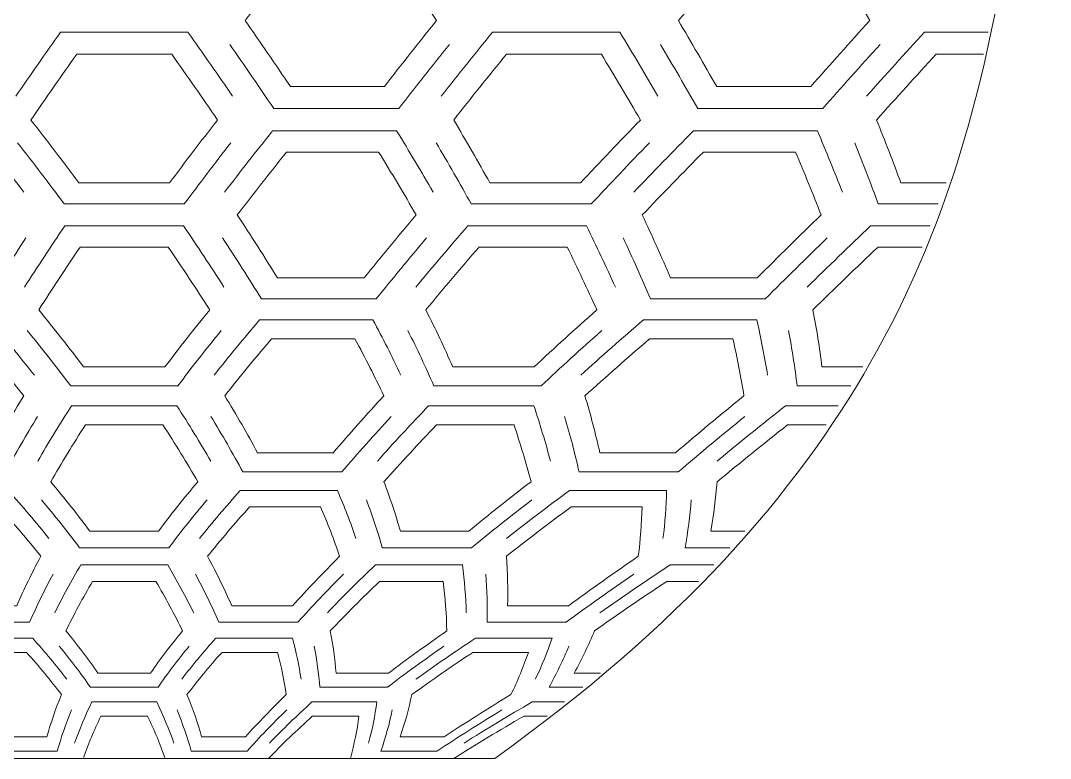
# Model space of a CAD drawing. Header units: centimetres. Extents: x -29.7 to 21.6, y -14.4 to 13.7.
# Drawn here: x -4.61 to 0.93, y -14.42 to -10.45 of the extents above; entities that cross this region are included whole.
import ezdxf

# ---------------------------------------------------------------- set-up
doc = ezdxf.new("R2010")
doc.units = ezdxf.units.CM
doc.header["$MEASUREMENT"] = 0
doc.layers.add('Layer 1', color=7, linetype='Continuous')

msp = doc.modelspace()

# ---------------------------------------------------------------- linework, layer by layer
at = {"layer": 'Layer 1', "color": 1, "lineweight": 9}
for points, knots in [([(0.93059, -4.44965), (0.93059, -7.29819), (0.93059, -8.72246), (0.68137, -10.14675), (0.68137, -10.14675), (0.43214, -11.57102), (-0.06638, -12.99531), (-2.06035, -14.41959)], [0, 0, 0, 0, 0.3333333, 0.3333333, 0.3333333, 0.3333333, 1, 1, 1, 1]), ([(-3.40336, -10.4467), (-3.31415, -10.3285), (-3.22352, -10.2103), (-3.13159, -10.0921), (-3.13159, -10.0921), (-2.95724, -10.0921), (-2.78294, -10.0921), (-2.60862, -10.0921), (-2.60862, -10.0921), (-2.52899, -10.2103), (-2.4507, -10.3285), (-2.37376, -10.4467), (-2.37376, -10.4467), (-2.46845, -10.56489), (-2.56176, -10.68309), (-2.65369, -10.80127), (-2.65369, -10.80127), (-2.82256, -10.80127), (-2.99144, -10.80127), (-3.16033, -10.80127), (-3.16033, -10.80127), (-3.23998, -10.68309), (-3.32099, -10.56489), (-3.40336, -10.4467)], [0, 0, 0, 0, 0.1428571, 0.1428571, 0.1428571, 0.1428571, 0.2857143, 0.2857143, 0.2857143, 0.2857143, 0.4285714, 0.4285714, 0.4285714, 0.4285714, 0.5714286, 0.5714286, 0.5714286, 0.5714286, 0.7142857, 0.7142857, 0.7142857, 0.7142857, 1, 1, 1, 1]), ([(-1.07176, -10.4467), (-0.97021, -10.3285), (-0.86731, -10.2103), (-0.76307, -10.0921), (-0.76307, -10.0921), (-0.58875, -10.0921), (-0.41445, -10.0921), (-0.24013, -10.0921), (-0.24013, -10.0921), (-0.17278, -10.2103), (-0.1068, -10.3285), (-0.04219, -10.4467), (-0.04219, -10.4467), (-0.14918, -10.56489), (-0.25479, -10.68309), (-0.35907, -10.80127), (-0.35907, -10.80127), (-0.52794, -10.80127), (-0.69683, -10.80127), (-0.86567, -10.80127), (-0.86567, -10.80127), (-0.93302, -10.68309), (-1.00172, -10.56489), (-1.07176, -10.4467)], [0, 0, 0, 0, 0.1428571, 0.1428571, 0.1428571, 0.1428571, 0.2857143, 0.2857143, 0.2857143, 0.2857143, 0.4285714, 0.4285714, 0.4285714, 0.4285714, 0.5714286, 0.5714286, 0.5714286, 0.5714286, 0.7142857, 0.7142857, 0.7142857, 0.7142857, 1, 1, 1, 1]), ([(-4.05433, -10.50851), (-4.16862, -10.50851), (-4.28287, -10.50851), (-4.39713, -10.50851), (-4.39713, -10.50851), (-4.47859, -10.62348), (-4.55877, -10.73846), (-4.63765, -10.85343)], [0, 0, 0, 0, 0.3333333, 0.3333333, 0.3333333, 0.3333333, 1, 1, 1, 1]), ([(-3.47101, -10.85343), (-3.54992, -10.73846), (-3.63011, -10.62348), (-3.71157, -10.50851), (-3.71157, -10.50851), (-3.82586, -10.50851), (-3.94011, -10.50851), (-4.05433, -10.50851)], [0, 0, 0, 0, 0.3333333, 0.3333333, 0.3333333, 0.3333333, 1, 1, 1, 1]), ([(-1.72921, -10.50851), (-1.84346, -10.50851), (-1.95772, -10.50851), (-2.07201, -10.50851), (-2.07201, -10.50851), (-2.16541, -10.62348), (-2.25758, -10.73846), (-2.34843, -10.85343)], [0, 0, 0, 0, 0.3333333, 0.3333333, 0.3333333, 0.3333333, 1, 1, 1, 1]), ([(-1.1818, -10.85343), (-1.24873, -10.73846), (-1.31693, -10.62348), (-1.38645, -10.50851), (-1.38645, -10.50851), (-1.5007, -10.50851), (-1.61495, -10.50851), (-1.72921, -10.50851)], [0, 0, 0, 0, 0.3333333, 0.3333333, 0.3333333, 0.3333333, 1, 1, 1, 1]), ([(0.59594, -10.50851), (0.48166, -10.50851), (0.3674, -10.50851), (0.25315, -10.50851), (0.25315, -10.50851), (0.14773, -10.62348), (0.04362, -10.73846), (-0.05924, -10.85343)], [0, 0, 0, 0, 0.3333333, 0.3333333, 0.3333333, 0.3333333, 1, 1, 1, 1]), ([(-2.30455, -10.57527), (-2.39657, -10.69025), (-2.4873, -10.80523), (-2.57674, -10.9202), (-2.57674, -10.9202), (-2.80106, -10.9202), (-3.02535, -10.9202), (-3.24967, -10.9202), (-3.24967, -10.9202), (-3.32715, -10.80523), (-3.40588, -10.69025), (-3.48594, -10.57527)], [0, 0, 0, 0, 0.25, 0.25, 0.25, 0.25, 0.5, 0.5, 0.5, 0.5, 1, 1, 1, 1]), ([(0.01364, -10.57527), (-0.09034, -10.69025), (-0.19307, -10.80523), (-0.29449, -10.9202), (-0.29449, -10.9202), (-0.51879, -10.9202), (-0.74311, -10.9202), (-0.96739, -10.9202), (-0.96739, -10.9202), (-1.03292, -10.80523), (-1.09971, -10.69025), (-1.16775, -10.57527)], [0, 0, 0, 0, 0.25, 0.25, 0.25, 0.25, 0.5, 0.5, 0.5, 0.5, 1, 1, 1, 1]), ([(-4.55684, -10.98202), (-4.47581, -10.86381), (-4.39343, -10.74563), (-4.30964, -10.62743), (-4.30964, -10.62743), (-4.22455, -10.62743), (-4.13946, -10.62743), (-4.05433, -10.62743)], [0, 0, 0, 0, 0.3333333, 0.3333333, 0.3333333, 0.3333333, 1, 1, 1, 1]), ([(-4.05433, -10.62743), (-3.9692, -10.62743), (-3.88415, -10.62743), (-3.79902, -10.62743), (-3.79902, -10.62743), (-3.7153, -10.74563), (-3.63289, -10.86381), (-3.55185, -10.98202)], [0, 0, 0, 0, 0.3333333, 0.3333333, 0.3333333, 0.3333333, 1, 1, 1, 1]), ([(-2.28098, -10.98202), (-2.18767, -10.86381), (-2.09298, -10.74563), (-1.9969, -10.62743), (-1.9969, -10.62743), (-1.9118, -10.62743), (-1.82668, -10.62743), (-1.74158, -10.62743)], [0, 0, 0, 0, 0.3333333, 0.3333333, 0.3333333, 0.3333333, 1, 1, 1, 1]), ([(-1.74158, -10.62743), (-1.65649, -10.62743), (-1.57139, -10.62743), (-1.48627, -10.62743), (-1.48627, -10.62743), (-1.41485, -10.74563), (-1.34475, -10.86381), (-1.27605, -10.98202)], [0, 0, 0, 0, 0.3333333, 0.3333333, 0.3333333, 0.3333333, 1, 1, 1, 1]), ([(-0.00518, -10.98202), (0.10047, -10.86381), (0.20749, -10.74563), (0.31586, -10.62743), (0.31586, -10.62743), (0.40095, -10.62743), (0.48604, -10.62743), (0.57117, -10.62743)], [0, 0, 0, 0, 0.3333333, 0.3333333, 0.3333333, 0.3333333, 1, 1, 1, 1]), ([(-4.05433, -11.32066), (-4.13576, -11.32066), (-4.21712, -11.32066), (-4.29855, -11.32066), (-4.29855, -11.32066), (-4.3823, -11.20778), (-4.46838, -11.09489), (-4.55684, -10.98202)], [0, 0, 0, 0, 0.3333333, 0.3333333, 0.3333333, 0.3333333, 1, 1, 1, 1]), ([(-3.55185, -10.98202), (-3.64028, -11.09489), (-3.72636, -11.20778), (-3.81014, -11.32066), (-3.81014, -11.32066), (-3.89154, -11.32066), (-3.97297, -11.32066), (-4.05433, -11.32066)], [0, 0, 0, 0, 0.3333333, 0.3333333, 0.3333333, 0.3333333, 1, 1, 1, 1]), ([(-1.84225, -11.32066), (-1.92364, -11.32066), (-2.00504, -11.32066), (-2.08647, -11.32066), (-2.08647, -11.32066), (-2.14892, -11.20778), (-2.21382, -11.09489), (-2.28098, -10.98202)], [0, 0, 0, 0, 0.3333333, 0.3333333, 0.3333333, 0.3333333, 1, 1, 1, 1]), ([(-1.27605, -10.98202), (-1.38573, -11.09489), (-1.49304, -11.20778), (-1.59803, -11.32066), (-1.59803, -11.32066), (-1.67943, -11.32066), (-1.76086, -11.32066), (-1.84225, -11.32066)], [0, 0, 0, 0, 0.3333333, 0.3333333, 0.3333333, 0.3333333, 1, 1, 1, 1]), ([(0.36985, -11.32066), (0.28846, -11.32066), (0.20707, -11.32066), (0.12564, -11.32066), (0.12564, -11.32066), (0.08441, -11.20778), (0.04081, -11.09489), (-0.00518, -10.98202)], [0, 0, 0, 0, 0.3333333, 0.3333333, 0.3333333, 0.3333333, 1, 1, 1, 1]), ([(-4.59442, -11.37048), (-4.67837, -11.26067), (-4.7645, -11.15087), (-4.85284, -11.04105), (-4.85284, -11.04105), (-5.07543, -11.04105), (-5.29801, -11.04105), (-5.5206, -11.04105), (-5.5206, -11.04105), (-5.58828, -11.15087), (-5.65373, -11.26067), (-5.717, -11.37048)], [0, 0, 0, 0, 0.25, 0.25, 0.25, 0.25, 0.5, 0.5, 0.5, 0.5, 1, 1, 1, 1]), ([(-2.3917, -11.37048), (-2.45496, -11.26067), (-2.52042, -11.15087), (-2.58813, -11.04105), (-2.58813, -11.04105), (-2.81072, -11.04105), (-3.03327, -11.04105), (-3.25586, -11.04105), (-3.25586, -11.04105), (-3.34423, -11.15087), (-3.43036, -11.26067), (-3.51429, -11.37048)], [0, 0, 0, 0, 0.25, 0.25, 0.25, 0.25, 0.5, 0.5, 0.5, 0.5, 1, 1, 1, 1]), ([(-0.18898, -11.37048), (-0.23156, -11.26067), (-0.27636, -11.15087), (-0.32339, -11.04105), (-0.32339, -11.04105), (-0.54595, -11.04105), (-0.76857, -11.04105), (-0.99112, -11.04105), (-0.99112, -11.04105), (-1.10014, -11.15087), (-1.20697, -11.26067), (-1.31153, -11.37048)], [0, 0, 0, 0, 0.25, 0.25, 0.25, 0.25, 0.5, 0.5, 0.5, 0.5, 1, 1, 1, 1]), ([(-4.05433, -11.43424), (-4.16201, -11.43424), (-4.26965, -11.43424), (-4.37733, -11.43424), (-4.37733, -11.43424), (-4.45879, -11.32443), (-4.54248, -11.21462), (-4.62835, -11.10482)], [0, 0, 0, 0, 0.3333333, 0.3333333, 0.3333333, 0.3333333, 1, 1, 1, 1]), ([(-3.48031, -11.10482), (-3.56625, -11.21462), (-3.64991, -11.32443), (-3.7314, -11.43424), (-3.7314, -11.43424), (-3.83901, -11.43424), (-3.94669, -11.43424), (-4.05433, -11.43424)], [0, 0, 0, 0, 0.3333333, 0.3333333, 0.3333333, 0.3333333, 1, 1, 1, 1]), ([(-1.86362, -11.43424), (-1.97127, -11.43424), (-2.07891, -11.43424), (-2.18659, -11.43424), (-2.18659, -11.43424), (-2.2474, -11.32443), (-2.3104, -11.21462), (-2.37566, -11.10482)], [0, 0, 0, 0, 0.3333333, 0.3333333, 0.3333333, 0.3333333, 1, 1, 1, 1]), ([(-1.22762, -11.10482), (-1.33418, -11.21462), (-1.43852, -11.32443), (-1.54066, -11.43424), (-1.54066, -11.43424), (-1.64831, -11.43424), (-1.75595, -11.43424), (-1.86362, -11.43424)], [0, 0, 0, 0, 0.3333333, 0.3333333, 0.3333333, 0.3333333, 1, 1, 1, 1]), ([(0.32711, -11.43424), (0.21947, -11.43424), (0.1118, -11.43424), (0.00415, -11.43424), (0.00415, -11.43424), (-0.03601, -11.32443), (-0.07833, -11.21462), (-0.12293, -11.10482)], [0, 0, 0, 0, 0.3333333, 0.3333333, 0.3333333, 0.3333333, 1, 1, 1, 1]), ([(-3.44578, -11.49327), (-3.35961, -11.38041), (-3.27114, -11.26751), (-3.18035, -11.15464), (-3.18035, -11.15464), (-3.01524, -11.15464), (-2.85012, -11.15464), (-2.68501, -11.15464), (-2.68501, -11.15464), (-2.61542, -11.26751), (-2.54817, -11.38041), (-2.48331, -11.49327), (-2.48331, -11.49327), (-2.57881, -11.60617), (-2.67198, -11.71907), (-2.76281, -11.83195), (-2.76281, -11.83195), (-2.91853, -11.83195), (-3.07428, -11.83195), (-3.23, -11.83195), (-3.23, -11.83195), (-3.29955, -11.71907), (-3.37149, -11.60617), (-3.44578, -11.49327)], [0, 0, 0, 0, 0.1428571, 0.1428571, 0.1428571, 0.1428571, 0.2857143, 0.2857143, 0.2857143, 0.2857143, 0.4285714, 0.4285714, 0.4285714, 0.4285714, 0.5714286, 0.5714286, 0.5714286, 0.5714286, 0.7142857, 0.7142857, 0.7142857, 0.7142857, 1, 1, 1, 1]), ([(-1.26617, -11.49327), (-1.15879, -11.38041), (-1.04905, -11.26751), (-0.93698, -11.15464), (-0.93698, -11.15464), (-0.77187, -11.15464), (-0.60679, -11.15464), (-0.44167, -11.15464), (-0.44167, -11.15464), (-0.39334, -11.26751), (-0.34732, -11.38041), (-0.30366, -11.49327), (-0.30366, -11.49327), (-0.42043, -11.60617), (-0.53485, -11.71907), (-0.64691, -11.83195), (-0.64691, -11.83195), (-0.80267, -11.83195), (-0.95836, -11.83195), (-1.11408, -11.83195), (-1.11408, -11.83195), (-1.16245, -11.71907), (-1.21312, -11.60617), (-1.26617, -11.49327)], [0, 0, 0, 0, 0.1428571, 0.1428571, 0.1428571, 0.1428571, 0.2857143, 0.2857143, 0.2857143, 0.2857143, 0.4285714, 0.4285714, 0.4285714, 0.4285714, 0.5714286, 0.5714286, 0.5714286, 0.5714286, 0.7142857, 0.7142857, 0.7142857, 0.7142857, 1, 1, 1, 1]), ([(-4.05433, -11.55234), (-4.16089, -11.55234), (-4.26749, -11.55234), (-4.37403, -11.55234), (-4.37403, -11.55234), (-4.44861, -11.66215), (-4.52097, -11.77194), (-4.59111, -11.88176)], [0, 0, 0, 0, 0.3333333, 0.3333333, 0.3333333, 0.3333333, 1, 1, 1, 1]), ([(-3.51759, -11.88176), (-3.58773, -11.77194), (-3.66008, -11.66215), (-3.73464, -11.55234), (-3.73464, -11.55234), (-3.84124, -11.55234), (-3.9478, -11.55234), (-4.05433, -11.55234)], [0, 0, 0, 0, 0.3333333, 0.3333333, 0.3333333, 0.3333333, 1, 1, 1, 1]), ([(-1.88584, -11.55234), (-1.99238, -11.55234), (-2.09894, -11.55234), (-2.20554, -11.55234), (-2.20554, -11.55234), (-2.30078, -11.66215), (-2.39379, -11.77194), (-2.48461, -11.88176)], [0, 0, 0, 0, 0.3333333, 0.3333333, 0.3333333, 0.3333333, 1, 1, 1, 1]), ([(-1.41109, -11.88176), (-1.46054, -11.77194), (-1.51222, -11.66215), (-1.56616, -11.55234), (-1.56616, -11.55234), (-1.67269, -11.55234), (-1.77928, -11.55234), (-1.88584, -11.55234)], [0, 0, 0, 0, 0.3333333, 0.3333333, 0.3333333, 0.3333333, 1, 1, 1, 1]), ([(0.28267, -11.55234), (0.17611, -11.55234), (0.06958, -11.55234), (-0.03702, -11.55234), (-0.03702, -11.55234), (-0.15291, -11.66215), (-0.26661, -11.77194), (-0.37805, -11.88176)], [0, 0, 0, 0, 0.3333333, 0.3333333, 0.3333333, 0.3333333, 1, 1, 1, 1]), ([(-4.58309, -11.61608), (-4.65523, -11.72591), (-4.72516, -11.83571), (-4.79281, -11.94553), (-4.79281, -11.94553), (-4.99871, -11.94553), (-5.20453, -11.94553), (-5.41037, -11.94553), (-5.41037, -11.94553), (-5.49873, -11.83571), (-5.58933, -11.72591), (-5.68211, -11.61608)], [0, 0, 0, 0, 0.25, 0.25, 0.25, 0.25, 0.5, 0.5, 0.5, 0.5, 1, 1, 1, 1]), ([(-2.42658, -11.61608), (-2.51937, -11.72591), (-2.60996, -11.83571), (-2.69833, -11.94553), (-2.69833, -11.94553), (-2.90416, -11.94553), (-3.11002, -11.94553), (-3.31588, -11.94553), (-3.31588, -11.94553), (-3.38357, -11.83571), (-3.45344, -11.72591), (-3.5256, -11.61608)], [0, 0, 0, 0, 0.25, 0.25, 0.25, 0.25, 0.5, 0.5, 0.5, 0.5, 1, 1, 1, 1]), ([(-0.27008, -11.61608), (-0.38354, -11.72591), (-0.4948, -11.83571), (-0.60381, -11.94553), (-0.60381, -11.94553), (-0.80968, -11.94553), (-1.0155, -11.94553), (-1.22133, -11.94553), (-1.22133, -11.94553), (-1.26836, -11.83571), (-1.31762, -11.72591), (-1.36906, -11.61608)], [0, 0, 0, 0, 0.25, 0.25, 0.25, 0.25, 0.5, 0.5, 0.5, 0.5, 1, 1, 1, 1]), ([(-4.51436, -12.00456), (-4.44236, -11.89168), (-4.36803, -11.7788), (-4.29139, -11.66592), (-4.29139, -11.66592), (-4.21235, -11.66592), (-4.13333, -11.66592), (-4.05433, -11.66592)], [0, 0, 0, 0, 0.3333333, 0.3333333, 0.3333333, 0.3333333, 1, 1, 1, 1]), ([(-4.05433, -11.66592), (-3.97533, -11.66592), (-3.89632, -11.66592), (-3.81732, -11.66592), (-3.81732, -11.66592), (-3.74066, -11.7788), (-3.6663, -11.89168), (-3.59433, -12.00456)], [0, 0, 0, 0, 0.3333333, 0.3333333, 0.3333333, 0.3333333, 1, 1, 1, 1]), ([(-2.43094, -12.00456), (-2.33773, -11.89168), (-2.24216, -11.7788), (-2.14427, -11.66592), (-2.14427, -11.66592), (-2.06523, -11.66592), (-1.98622, -11.66592), (-1.90722, -11.66592)], [0, 0, 0, 0, 0.3333333, 0.3333333, 0.3333333, 0.3333333, 1, 1, 1, 1]), ([(-1.90722, -11.66592), (-1.82822, -11.66592), (-1.74921, -11.66592), (-1.6702, -11.66592), (-1.6702, -11.66592), (-1.61476, -11.7788), (-1.56168, -11.89168), (-1.51095, -12.00456)], [0, 0, 0, 0, 0.3333333, 0.3333333, 0.3333333, 0.3333333, 1, 1, 1, 1]), ([(-0.34755, -12.00456), (-0.23306, -11.89168), (-0.11625, -11.7788), (0.00287, -11.66592), (0.00287, -11.66592), (0.08191, -11.66592), (0.16092, -11.66592), (0.23989, -11.66592)], [0, 0, 0, 0, 0.3333333, 0.3333333, 0.3333333, 0.3333333, 1, 1, 1, 1]), ([(-4.05433, -12.31112), (-4.12748, -12.31112), (-4.20059, -12.31112), (-4.27374, -12.31112), (-4.27374, -12.31112), (-4.35039, -12.20895), (-4.43061, -12.10675), (-4.51436, -12.00456)], [0, 0, 0, 0, 0.3333333, 0.3333333, 0.3333333, 0.3333333, 1, 1, 1, 1]), ([(-3.59433, -12.00456), (-3.67808, -12.10675), (-3.7583, -12.20895), (-3.83496, -12.31112), (-3.83496, -12.31112), (-3.90807, -12.31112), (-3.98122, -12.31112), (-4.05433, -12.31112)], [0, 0, 0, 0, 0.3333333, 0.3333333, 0.3333333, 0.3333333, 1, 1, 1, 1]), ([(-2.06697, -12.31112), (-2.14011, -12.31112), (-2.21326, -12.31112), (-2.28638, -12.31112), (-2.28638, -12.31112), (-2.33105, -12.20895), (-2.3792, -12.10675), (-2.43094, -12.00456)], [0, 0, 0, 0, 0.3333333, 0.3333333, 0.3333333, 0.3333333, 1, 1, 1, 1]), ([(-1.51095, -12.00456), (-1.62668, -12.10675), (-1.7389, -12.20895), (-1.84759, -12.31112), (-1.84759, -12.31112), (-1.92074, -12.31112), (-1.99389, -12.31112), (-2.06697, -12.31112)], [0, 0, 0, 0, 0.3333333, 0.3333333, 0.3333333, 0.3333333, 1, 1, 1, 1]), ([(-0.07964, -12.31112), (-0.15278, -12.31112), (-0.22586, -12.31112), (-0.29905, -12.31112), (-0.29905, -12.31112), (-0.31168, -12.20895), (-0.32785, -12.10675), (-0.34755, -12.00456)], [0, 0, 0, 0, 0.3333333, 0.3333333, 0.3333333, 0.3333333, 1, 1, 1, 1]), ([(-4.53816, -12.35623), (-4.61641, -12.25679), (-4.69807, -12.15742), (-4.78303, -12.058), (-4.78303, -12.058), (-4.98611, -12.058), (-5.18922, -12.058), (-5.39233, -12.058), (-5.39233, -12.058), (-5.44618, -12.15742), (-5.49664, -12.25679), (-5.54377, -12.35623)], [0, 0, 0, 0, 0.25, 0.25, 0.25, 0.25, 0.5, 0.5, 0.5, 0.5, 1, 1, 1, 1]), ([(-2.56493, -12.35623), (-2.61209, -12.25679), (-2.66253, -12.15742), (-2.71636, -12.058), (-2.71636, -12.058), (-2.91947, -12.058), (-3.12259, -12.058), (-3.32566, -12.058), (-3.32566, -12.058), (-3.41067, -12.15742), (-3.49226, -12.25679), (-3.57054, -12.35623)], [0, 0, 0, 0, 0.25, 0.25, 0.25, 0.25, 0.5, 0.5, 0.5, 0.5, 1, 1, 1, 1]), ([(-0.59171, -12.35623), (-0.60768, -12.25679), (-0.62702, -12.15742), (-0.6497, -12.058), (-0.6497, -12.058), (-0.85281, -12.058), (-1.05592, -12.058), (-1.25903, -12.058), (-1.25903, -12.058), (-1.37515, -12.15742), (-1.48787, -12.25679), (-1.59731, -12.35623)], [0, 0, 0, 0, 0.25, 0.25, 0.25, 0.25, 0.5, 0.5, 0.5, 0.5, 1, 1, 1, 1]), ([(-4.05433, -12.41392), (-4.15042, -12.41392), (-4.24652, -12.41392), (-4.34257, -12.41392), (-4.34257, -12.41392), (-4.41716, -12.31454), (-4.49508, -12.21513), (-4.57635, -12.11573)], [0, 0, 0, 0, 0.3333333, 0.3333333, 0.3333333, 0.3333333, 1, 1, 1, 1]), ([(-3.53235, -12.11573), (-3.61361, -12.21513), (-3.69154, -12.31454), (-3.76609, -12.41392), (-3.76609, -12.41392), (-3.86221, -12.41392), (-3.95828, -12.41392), (-4.05433, -12.41392)], [0, 0, 0, 0, 0.3333333, 0.3333333, 0.3333333, 0.3333333, 1, 1, 1, 1]), ([(-2.0992, -12.41392), (-2.1953, -12.41392), (-2.29135, -12.41392), (-2.38744, -12.41392), (-2.38744, -12.41392), (-2.43088, -12.31454), (-2.47765, -12.21513), (-2.52778, -12.11573)], [0, 0, 0, 0, 0.3333333, 0.3333333, 0.3333333, 0.3333333, 1, 1, 1, 1]), ([(-1.48375, -12.11573), (-1.59617, -12.21513), (-1.70525, -12.31454), (-1.81099, -12.41392), (-1.81099, -12.41392), (-1.90702, -12.41392), (-2.00315, -12.41392), (-2.0992, -12.41392)], [0, 0, 0, 0, 0.3333333, 0.3333333, 0.3333333, 0.3333333, 1, 1, 1, 1]), ([(-0.14408, -12.41392), (-0.24013, -12.41392), (-0.33622, -12.41392), (-0.43228, -12.41392), (-0.43228, -12.41392), (-0.44459, -12.31454), (-0.4602, -12.21513), (-0.47922, -12.11573)], [0, 0, 0, 0, 0.3333333, 0.3333333, 0.3333333, 0.3333333, 1, 1, 1, 1]), ([(-5.45151, -12.46737), (-5.4033, -12.3652), (-5.35149, -12.26301), (-5.29618, -12.16083), (-5.29618, -12.16083), (-5.14641, -12.16083), (-4.99671, -12.16083), (-4.84698, -12.16083), (-4.84698, -12.16083), (-4.75963, -12.26301), (-4.67581, -12.3652), (-4.59557, -12.46737), (-4.59557, -12.46737), (-4.65794, -12.56958), (-4.71682, -12.67176), (-4.77213, -12.77394), (-4.77213, -12.77394), (-4.90773, -12.77394), (-5.04332, -12.77394), (-5.17891, -12.77394), (-5.17891, -12.77394), (-5.26623, -12.67176), (-5.35712, -12.56958), (-5.45151, -12.46737)], [0, 0, 0, 0, 0.1428571, 0.1428571, 0.1428571, 0.1428571, 0.2857143, 0.2857143, 0.2857143, 0.2857143, 0.4285714, 0.4285714, 0.4285714, 0.4285714, 0.5714286, 0.5714286, 0.5714286, 0.5714286, 0.7142857, 0.7142857, 0.7142857, 0.7142857, 1, 1, 1, 1]), ([(-3.51314, -12.46737), (-3.43285, -12.3652), (-3.34907, -12.26301), (-3.26172, -12.16083), (-3.26172, -12.16083), (-3.11202, -12.16083), (-2.96228, -12.16083), (-2.81255, -12.16083), (-2.81255, -12.16083), (-2.75721, -12.26301), (-2.70544, -12.3652), (-2.65716, -12.46737), (-2.65716, -12.46737), (-2.75158, -12.56958), (-2.84244, -12.67176), (-2.92979, -12.77394), (-2.92979, -12.77394), (-3.06538, -12.77394), (-3.20094, -12.77394), (-3.33653, -12.77394), (-3.33653, -12.77394), (-3.39188, -12.67176), (-3.45075, -12.56958), (-3.51314, -12.46737)], [0, 0, 0, 0, 0.1428571, 0.1428571, 0.1428571, 0.1428571, 0.2857143, 0.2857143, 0.2857143, 0.2857143, 0.4285714, 0.4285714, 0.4285714, 0.4285714, 0.5714286, 0.5714286, 0.5714286, 0.5714286, 0.7142857, 0.7142857, 0.7142857, 0.7142857, 1, 1, 1, 1]), ([(-1.57473, -12.46737), (-1.46244, -12.3652), (-1.34662, -12.26301), (-1.22726, -12.16083), (-1.22726, -12.16083), (-1.07753, -12.16083), (-0.92779, -12.16083), (-0.77809, -12.16083), (-0.77809, -12.16083), (-0.75478, -12.26301), (-0.73502, -12.3652), (-0.71875, -12.46737), (-0.71875, -12.46737), (-0.84519, -12.56958), (-0.96808, -12.67176), (-1.08744, -12.77394), (-1.08744, -12.77394), (-1.22303, -12.77394), (-1.35859, -12.77394), (-1.49423, -12.77394), (-1.49423, -12.77394), (-1.51752, -12.67176), (-1.54436, -12.56958), (-1.57473, -12.46737)], [0, 0, 0, 0, 0.1428571, 0.1428571, 0.1428571, 0.1428571, 0.2857143, 0.2857143, 0.2857143, 0.2857143, 0.4285714, 0.4285714, 0.4285714, 0.4285714, 0.5714286, 0.5714286, 0.5714286, 0.5714286, 0.7142857, 0.7142857, 0.7142857, 0.7142857, 1, 1, 1, 1]), ([(-4.05433, -12.52081), (-4.14879, -12.52081), (-4.24321, -12.52081), (-4.33763, -12.52081), (-4.33763, -12.52081), (-4.40184, -12.62022), (-4.46269, -12.71964), (-4.52019, -12.81904)], [0, 0, 0, 0, 0.3333333, 0.3333333, 0.3333333, 0.3333333, 1, 1, 1, 1]), ([(-3.58851, -12.81904), (-3.64601, -12.71964), (-3.70685, -12.62022), (-3.77107, -12.52081), (-3.77107, -12.52081), (-3.86549, -12.52081), (-3.95991, -12.52081), (-4.05433, -12.52081)], [0, 0, 0, 0, 0.3333333, 0.3333333, 0.3333333, 0.3333333, 1, 1, 1, 1]), ([(-2.13268, -12.52081), (-2.2271, -12.52081), (-2.32156, -12.52081), (-2.41598, -12.52081), (-2.41598, -12.52081), (-2.51135, -12.62022), (-2.60332, -12.71964), (-2.69198, -12.81904)], [0, 0, 0, 0, 0.3333333, 0.3333333, 0.3333333, 0.3333333, 1, 1, 1, 1]), ([(-1.76026, -12.81904), (-1.78662, -12.71964), (-1.81633, -12.62022), (-1.84938, -12.52081), (-1.84938, -12.52081), (-1.94384, -12.52081), (-2.03826, -12.52081), (-2.13268, -12.52081)], [0, 0, 0, 0, 0.3333333, 0.3333333, 0.3333333, 0.3333333, 1, 1, 1, 1]), ([(-0.21104, -12.52081), (-0.30546, -12.52081), (-0.39991, -12.52081), (-0.49433, -12.52081), (-0.49433, -12.52081), (-0.62083, -12.62022), (-0.74395, -12.71964), (-0.86377, -12.81904)], [0, 0, 0, 0, 0.3333333, 0.3333333, 0.3333333, 0.3333333, 1, 1, 1, 1]), ([(-4.52108, -12.57854), (-4.58158, -12.67794), (-4.63873, -12.77735), (-4.69257, -12.87675), (-4.69257, -12.87675), (-4.87048, -12.87675), (-5.04836, -12.87675), (-5.22627, -12.87675), (-5.22627, -12.87675), (-5.31123, -12.77735), (-5.39953, -12.67794), (-5.49121, -12.57854)], [0, 0, 0, 0, 0.25, 0.25, 0.25, 0.25, 0.5, 0.5, 0.5, 0.5, 1, 1, 1, 1]), ([(-2.61752, -12.57854), (-2.70916, -12.67794), (-2.79746, -12.77735), (-2.88242, -12.87675), (-2.88242, -12.87675), (-3.06031, -12.87675), (-3.23822, -12.87675), (-3.41613, -12.87675), (-3.41613, -12.87675), (-3.46997, -12.77735), (-3.52711, -12.67794), (-3.58763, -12.57854)], [0, 0, 0, 0, 0.25, 0.25, 0.25, 0.25, 0.5, 0.5, 0.5, 0.5, 1, 1, 1, 1]), ([(-0.71394, -12.57854), (-0.83674, -12.67794), (-0.95617, -12.77735), (-1.07228, -12.87675), (-1.07228, -12.87675), (-1.2502, -12.87675), (-1.42811, -12.87675), (-1.60598, -12.87675), (-1.60598, -12.87675), (-1.62867, -12.77735), (-1.65469, -12.67794), (-1.68405, -12.57854)], [0, 0, 0, 0, 0.25, 0.25, 0.25, 0.25, 0.5, 0.5, 0.5, 0.5, 1, 1, 1, 1]), ([(-4.45031, -12.93022), (-4.3914, -12.82801), (-4.32893, -12.72582), (-4.26294, -12.62365), (-4.26294, -12.62365), (-4.19339, -12.62365), (-4.12388, -12.62365), (-4.05433, -12.62365)], [0, 0, 0, 0, 0.3333333, 0.3333333, 0.3333333, 0.3333333, 1, 1, 1, 1]), ([(-4.05433, -12.62365), (-3.98482, -12.62365), (-3.9153, -12.62365), (-3.84576, -12.62365), (-3.84576, -12.62365), (-3.77977, -12.72582), (-3.7173, -12.82801), (-3.65838, -12.93022)], [0, 0, 0, 0, 0.3333333, 0.3333333, 0.3333333, 0.3333333, 1, 1, 1, 1]), ([(-2.65689, -12.93022), (-2.56598, -12.82801), (-2.47149, -12.72582), (-2.3735, -12.62365), (-2.3735, -12.62365), (-2.30396, -12.62365), (-2.23444, -12.62365), (-2.16493, -12.62365)], [0, 0, 0, 0, 0.3333333, 0.3333333, 0.3333333, 0.3333333, 1, 1, 1, 1]), ([(-2.16493, -12.62365), (-2.09538, -12.62365), (-2.02583, -12.62365), (-1.95632, -12.62365), (-1.95632, -12.62365), (-1.92237, -12.72582), (-1.89191, -12.82801), (-1.865, -12.93022)], [0, 0, 0, 0, 0.3333333, 0.3333333, 0.3333333, 0.3333333, 1, 1, 1, 1]), ([(-0.86351, -12.93022), (-0.74055, -12.82801), (-0.61406, -12.72582), (-0.48406, -12.62365), (-0.48406, -12.62365), (-0.41454, -12.62365), (-0.34503, -12.62365), (-0.27548, -12.62365)], [0, 0, 0, 0, 0.3333333, 0.3333333, 0.3333333, 0.3333333, 1, 1, 1, 1]), ([(-4.05433, -13.19597), (-4.11584, -13.19597), (-4.17729, -13.19597), (-4.23879, -13.19597), (-4.23879, -13.19597), (-4.30477, -13.10739), (-4.37527, -13.01881), (-4.45031, -12.93022)], [0, 0, 0, 0, 0.3333333, 0.3333333, 0.3333333, 0.3333333, 1, 1, 1, 1]), ([(-3.65838, -12.93022), (-3.73343, -13.01881), (-3.80393, -13.10739), (-3.86991, -13.19597), (-3.86991, -13.19597), (-3.93137, -13.19597), (-3.99287, -13.19597), (-4.05433, -13.19597)], [0, 0, 0, 0, 0.3333333, 0.3333333, 0.3333333, 0.3333333, 1, 1, 1, 1]), ([(-2.38381, -13.19597), (-2.44527, -13.19597), (-2.50677, -13.19597), (-2.56824, -13.19597), (-2.56824, -13.19597), (-2.59327, -13.10739), (-2.62283, -13.01881), (-2.65689, -12.93022)], [0, 0, 0, 0, 0.3333333, 0.3333333, 0.3333333, 0.3333333, 1, 1, 1, 1]), ([(-1.865, -12.93022), (-1.98099, -13.01881), (-2.09243, -13.10739), (-2.19938, -13.19597), (-2.19938, -13.19597), (-2.26089, -13.19597), (-2.32235, -13.19597), (-2.38381, -13.19597)], [0, 0, 0, 0, 0.3333333, 0.3333333, 0.3333333, 0.3333333, 1, 1, 1, 1]), ([(-0.71329, -13.19597), (-0.77475, -13.19597), (-0.83625, -13.19597), (-0.89771, -13.19597), (-0.89771, -13.19597), (-0.88177, -13.10739), (-0.87038, -13.01881), (-0.86351, -12.93022)], [0, 0, 0, 0, 0.3333333, 0.3333333, 0.3333333, 0.3333333, 1, 1, 1, 1]), ([(-4.45952, -13.23508), (-4.52844, -13.14891), (-4.60162, -13.06271), (-4.67912, -12.97653), (-4.67912, -12.97653), (-4.85326, -12.97653), (-5.02738, -12.97653), (-5.20159, -12.97653), (-5.20159, -12.97653), (-5.23923, -13.06271), (-5.27255, -13.14891), (-5.30164, -13.23508)], [0, 0, 0, 0, 0.25, 0.25, 0.25, 0.25, 0.5, 0.5, 0.5, 0.5, 1, 1, 1, 1]), ([(-2.80705, -13.23508), (-2.83615, -13.14891), (-2.8695, -13.06271), (-2.90713, -12.97653), (-2.90713, -12.97653), (-3.08129, -12.97653), (-3.25543, -12.97653), (-3.42958, -12.97653), (-3.42958, -12.97653), (-3.50705, -13.06271), (-3.58026, -13.14891), (-3.64919, -13.23508)], [0, 0, 0, 0, 0.25, 0.25, 0.25, 0.25, 0.5, 0.5, 0.5, 0.5, 1, 1, 1, 1]), ([(-1.1546, -13.23508), (-1.14383, -13.14891), (-1.13735, -13.06271), (-1.13515, -12.97653), (-1.13515, -12.97653), (-1.30931, -12.97653), (-1.48345, -12.97653), (-1.65764, -12.97653), (-1.65764, -12.97653), (-1.77493, -13.06271), (-1.88797, -13.14891), (-1.99673, -13.23508)], [0, 0, 0, 0, 0.25, 0.25, 0.25, 0.25, 0.5, 0.5, 0.5, 0.5, 1, 1, 1, 1]), ([(-5.21331, -13.33147), (-5.18366, -13.24285), (-5.14949, -13.15427), (-5.11081, -13.06568), (-5.11081, -13.06568), (-4.98339, -13.06568), (-4.85605, -13.06568), (-4.72867, -13.06568), (-4.72867, -13.06568), (-4.649, -13.15427), (-4.5739, -13.24285), (-4.5033, -13.33147), (-4.5033, -13.33147), (-4.55102, -13.42006), (-4.59425, -13.50864), (-4.63294, -13.59724), (-4.63294, -13.59724), (-4.74222, -13.59724), (-4.85153, -13.59724), (-4.96081, -13.59724), (-4.96081, -13.59724), (-5.04044, -13.50864), (-5.12465, -13.42006), (-5.21331, -13.33147)], [0, 0, 0, 0, 0.1428571, 0.1428571, 0.1428571, 0.1428571, 0.2857143, 0.2857143, 0.2857143, 0.2857143, 0.4285714, 0.4285714, 0.4285714, 0.4285714, 0.5714286, 0.5714286, 0.5714286, 0.5714286, 0.7142857, 0.7142857, 0.7142857, 0.7142857, 1, 1, 1, 1]), ([(-4.05433, -13.28512), (-4.13442, -13.28512), (-4.21447, -13.28512), (-4.29456, -13.28512), (-4.29456, -13.28512), (-4.35874, -13.19894), (-4.42721, -13.11276), (-4.5, -13.02656)], [0, 0, 0, 0, 0.3333333, 0.3333333, 0.3333333, 0.3333333, 1, 1, 1, 1]), ([(-3.60871, -13.02656), (-3.68146, -13.11276), (-3.74996, -13.19894), (-3.81417, -13.28512), (-3.81417, -13.28512), (-3.89423, -13.28512), (-3.97428, -13.28512), (-4.05433, -13.28512)], [0, 0, 0, 0, 0.3333333, 0.3333333, 0.3333333, 0.3333333, 1, 1, 1, 1]), ([(-3.6054, -13.33147), (-3.53481, -13.24285), (-3.45966, -13.15427), (-3.38003, -13.06568), (-3.38003, -13.06568), (-3.25265, -13.06568), (-3.12527, -13.06568), (-2.99789, -13.06568), (-2.99789, -13.06568), (-2.95921, -13.15427), (-2.92504, -13.24285), (-2.89539, -13.33147), (-2.89539, -13.33147), (-2.98408, -13.42006), (-3.06822, -13.50864), (-3.14789, -13.59724), (-3.14789, -13.59724), (-3.2572, -13.59724), (-3.36649, -13.59724), (-3.47579, -13.59724), (-3.47579, -13.59724), (-3.51448, -13.50864), (-3.55768, -13.42006), (-3.6054, -13.33147)], [0, 0, 0, 0, 0.1428571, 0.1428571, 0.1428571, 0.1428571, 0.2857143, 0.2857143, 0.2857143, 0.2857143, 0.4285714, 0.4285714, 0.4285714, 0.4285714, 0.5714286, 0.5714286, 0.5714286, 0.5714286, 0.7142857, 0.7142857, 0.7142857, 0.7142857, 1, 1, 1, 1]), ([(-2.42505, -13.28512), (-2.5051, -13.28512), (-2.58516, -13.28512), (-2.66524, -13.28512), (-2.66524, -13.28512), (-2.68959, -13.19894), (-2.7182, -13.11276), (-2.75112, -13.02656)], [0, 0, 0, 0, 0.3333333, 0.3333333, 0.3333333, 0.3333333, 1, 1, 1, 1]), ([(-1.85989, -13.02656), (-1.97248, -13.11276), (-2.08077, -13.19894), (-2.18482, -13.28512), (-2.18482, -13.28512), (-2.26491, -13.28512), (-2.34496, -13.28512), (-2.42505, -13.28512)], [0, 0, 0, 0, 0.3333333, 0.3333333, 0.3333333, 0.3333333, 1, 1, 1, 1]), ([(-1.99752, -13.33147), (-1.88595, -13.24285), (-1.76986, -13.15427), (-1.64926, -13.06568), (-1.64926, -13.06568), (-1.52188, -13.06568), (-1.3945, -13.06568), (-1.26712, -13.06568), (-1.26712, -13.06568), (-1.26938, -13.15427), (-1.27615, -13.24285), (-1.28744, -13.33147), (-1.28744, -13.33147), (-1.41711, -13.42006), (-1.54223, -13.50864), (-1.66283, -13.59724), (-1.66283, -13.59724), (-1.77212, -13.59724), (-1.8814, -13.59724), (-1.99071, -13.59724), (-1.99071, -13.59724), (-1.98845, -13.50864), (-1.99071, -13.42006), (-1.99752, -13.33147)], [0, 0, 0, 0, 0.1428571, 0.1428571, 0.1428571, 0.1428571, 0.2857143, 0.2857143, 0.2857143, 0.2857143, 0.4285714, 0.4285714, 0.4285714, 0.4285714, 0.5714286, 0.5714286, 0.5714286, 0.5714286, 0.7142857, 0.7142857, 0.7142857, 0.7142857, 1, 1, 1, 1]), ([(-0.7957, -13.28512), (-0.87579, -13.28512), (-0.95584, -13.28512), (-1.03589, -13.28512), (-1.03589, -13.28512), (-1.02038, -13.19894), (-1.00922, -13.11276), (-1.00228, -13.02656)], [0, 0, 0, 0, 0.3333333, 0.3333333, 0.3333333, 0.3333333, 1, 1, 1, 1]), ([(-4.05433, -13.37777), (-4.13229, -13.37777), (-4.21028, -13.37777), (-4.28821, -13.37777), (-4.28821, -13.37777), (-4.33913, -13.46396), (-4.38578, -13.55016), (-4.42816, -13.63633)], [0, 0, 0, 0, 0.3333333, 0.3333333, 0.3333333, 0.3333333, 1, 1, 1, 1]), ([(-3.68055, -13.63633), (-3.72292, -13.55016), (-3.76956, -13.46396), (-3.82049, -13.37777), (-3.82049, -13.37777), (-3.89845, -13.37777), (-3.9764, -13.37777), (-4.05433, -13.37777)], [0, 0, 0, 0, 0.3333333, 0.3333333, 0.3333333, 0.3333333, 1, 1, 1, 1]), ([(-2.46785, -13.37777), (-2.54582, -13.37777), (-2.62378, -13.37777), (-2.70173, -13.37777), (-2.70173, -13.37777), (-2.79249, -13.46396), (-2.87899, -13.55016), (-2.96117, -13.63633)], [0, 0, 0, 0, 0.3333333, 0.3333333, 0.3333333, 0.3333333, 1, 1, 1, 1]), ([(-2.21359, -13.63633), (-2.21607, -13.55016), (-2.22291, -13.46396), (-2.23398, -13.37777), (-2.23398, -13.37777), (-2.31194, -13.37777), (-2.3899, -13.37777), (-2.46785, -13.37777)], [0, 0, 0, 0, 0.3333333, 0.3333333, 0.3333333, 0.3333333, 1, 1, 1, 1]), ([(-0.88135, -13.37777), (-0.95934, -13.37777), (-1.03727, -13.37777), (-1.11525, -13.37777), (-1.11525, -13.37777), (-1.24584, -13.46396), (-1.37214, -13.55016), (-1.49419, -13.63633)], [0, 0, 0, 0, 0.3333333, 0.3333333, 0.3333333, 0.3333333, 1, 1, 1, 1]), ([(-4.43765, -13.42783), (-4.48386, -13.51401), (-4.52579, -13.60019), (-4.56342, -13.68637), (-4.56342, -13.68637), (-4.70533, -13.68637), (-4.84721, -13.68637), (-4.98915, -13.68637), (-4.98915, -13.68637), (-5.06659, -13.60019), (-5.14838, -13.51401), (-5.23438, -13.42783)], [0, 0, 0, 0, 0.25, 0.25, 0.25, 0.25, 0.5, 0.5, 0.5, 0.5, 1, 1, 1, 1]), ([(-4.36839, -13.73272), (-4.32509, -13.64412), (-4.27728, -13.55552), (-4.22494, -13.46693), (-4.22494, -13.46693), (-4.16809, -13.46693), (-4.11118, -13.46693), (-4.05433, -13.46693)], [0, 0, 0, 0, 0.3333333, 0.3333333, 0.3333333, 0.3333333, 1, 1, 1, 1]), ([(-4.05433, -13.46693), (-3.99748, -13.46693), (-3.94061, -13.46693), (-3.88379, -13.46693), (-3.88379, -13.46693), (-3.83141, -13.55552), (-3.7836, -13.64412), (-3.74027, -13.73272)], [0, 0, 0, 0, 0.3333333, 0.3333333, 0.3333333, 0.3333333, 1, 1, 1, 1]), ([(-2.87431, -13.42783), (-2.96032, -13.51401), (-3.04211, -13.60019), (-3.11958, -13.68637), (-3.11958, -13.68637), (-3.26149, -13.68637), (-3.40336, -13.68637), (-3.5453, -13.68637), (-3.5453, -13.68637), (-3.58291, -13.60019), (-3.62484, -13.51401), (-3.67105, -13.42783)], [0, 0, 0, 0, 0.25, 0.25, 0.25, 0.25, 0.5, 0.5, 0.5, 0.5, 1, 1, 1, 1]), ([(-2.94599, -13.73272), (-2.86174, -13.64412), (-2.77295, -13.55552), (-2.67964, -13.46693), (-2.67964, -13.46693), (-2.6228, -13.46693), (-2.56591, -13.46693), (-2.50906, -13.46693)], [0, 0, 0, 0, 0.3333333, 0.3333333, 0.3333333, 0.3333333, 1, 1, 1, 1]), ([(-2.50906, -13.46693), (-2.45222, -13.46693), (-2.39533, -13.46693), (-2.33848, -13.46693), (-2.33848, -13.46693), (-2.32709, -13.55552), (-2.32022, -13.64412), (-2.31787, -13.73272)], [0, 0, 0, 0, 0.3333333, 0.3333333, 0.3333333, 0.3333333, 1, 1, 1, 1]), ([(-1.31097, -13.42783), (-1.43682, -13.51401), (-1.5584, -13.60019), (-1.67573, -13.68637), (-1.67573, -13.68637), (-1.81764, -13.68637), (-1.95952, -13.68637), (-2.10147, -13.68637), (-2.10147, -13.68637), (-2.09923, -13.60019), (-2.10133, -13.51401), (-2.10768, -13.42783)], [0, 0, 0, 0, 0.25, 0.25, 0.25, 0.25, 0.5, 0.5, 0.5, 0.5, 1, 1, 1, 1]), ([(-1.52354, -13.73272), (-1.39836, -13.64412), (-1.26862, -13.55552), (-1.13438, -13.46693), (-1.13438, -13.46693), (-1.07753, -13.46693), (-1.02064, -13.46693), (-0.96379, -13.46693)], [0, 0, 0, 0, 0.3333333, 0.3333333, 0.3333333, 0.3333333, 1, 1, 1, 1]), ([(-4.05433, -13.9602), (-4.10149, -13.9602), (-4.14866, -13.9602), (-4.19582, -13.9602), (-4.19582, -13.9602), (-4.24815, -13.88436), (-4.30568, -13.80855), (-4.36839, -13.73272)], [0, 0, 0, 0, 0.3333333, 0.3333333, 0.3333333, 0.3333333, 1, 1, 1, 1]), ([(-3.74027, -13.73272), (-3.80298, -13.80855), (-3.86055, -13.88436), (-3.91288, -13.9602), (-3.91288, -13.9602), (-3.96004, -13.9602), (-4.0072, -13.9602), (-4.05433, -13.9602)], [0, 0, 0, 0, 0.3333333, 0.3333333, 0.3333333, 0.3333333, 1, 1, 1, 1]), ([(-2.77282, -13.9602), (-2.81998, -13.9602), (-2.86711, -13.9602), (-2.9143, -13.9602), (-2.9143, -13.9602), (-2.91967, -13.88436), (-2.93025, -13.80855), (-2.94599, -13.73272)], [0, 0, 0, 0, 0.3333333, 0.3333333, 0.3333333, 0.3333333, 1, 1, 1, 1]), ([(-2.31787, -13.73272), (-2.42753, -13.80855), (-2.53207, -13.88436), (-2.63134, -13.9602), (-2.63134, -13.9602), (-2.67853, -13.9602), (-2.72566, -13.9602), (-2.77282, -13.9602)], [0, 0, 0, 0, 0.3333333, 0.3333333, 0.3333333, 0.3333333, 1, 1, 1, 1]), ([(-1.49127, -13.9602), (-1.53844, -13.9602), (-1.5856, -13.9602), (-1.63276, -13.9602), (-1.63276, -13.9602), (-1.59116, -13.88436), (-1.5548, -13.80855), (-1.52354, -13.73272)], [0, 0, 0, 0, 0.3333333, 0.3333333, 0.3333333, 0.3333333, 1, 1, 1, 1]), ([(-4.36348, -13.99365), (-4.41984, -13.91989), (-4.48108, -13.84612), (-4.54719, -13.77238), (-4.54719, -13.77238), (-4.68458, -13.77238), (-4.82198, -13.77238), (-4.95934, -13.77238), (-4.95934, -13.77238), (-4.97982, -13.84612), (-4.99537, -13.91989), (-5.00604, -13.99365)], [0, 0, 0, 0, 0.25, 0.25, 0.25, 0.25, 0.5, 0.5, 0.5, 0.5, 1, 1, 1, 1]), ([(-3.10269, -13.99365), (-3.11333, -13.91989), (-3.1289, -13.84612), (-3.14932, -13.77238), (-3.14932, -13.77238), (-3.28672, -13.77238), (-3.42411, -13.77238), (-3.56148, -13.77238), (-3.56148, -13.77238), (-3.62762, -13.84612), (-3.68889, -13.91989), (-3.74521, -13.99365)], [0, 0, 0, 0, 0.25, 0.25, 0.25, 0.25, 0.5, 0.5, 0.5, 0.5, 1, 1, 1, 1]), ([(-1.84186, -13.99365), (-1.80684, -13.91989), (-1.7767, -13.84612), (-1.7515, -13.77238), (-1.7515, -13.77238), (-1.88889, -13.77238), (-2.02625, -13.77238), (-2.16364, -13.77238), (-2.16364, -13.77238), (-2.27548, -13.84612), (-2.3824, -13.91989), (-2.48442, -13.99365)], [0, 0, 0, 0, 0.25, 0.25, 0.25, 0.25, 0.5, 0.5, 0.5, 0.5, 1, 1, 1, 1]), ([(-4.92628, -14.07613), (-4.91565, -14.00031), (-4.89977, -13.92448), (-4.87876, -13.84867), (-4.87876, -13.84867), (-4.77933, -13.84867), (-4.67994, -13.84867), (-4.58057, -13.84867), (-4.58057, -13.84867), (-4.51253, -13.92448), (-4.44976, -14.00031), (-4.39212, -14.07613), (-4.39212, -14.07613), (-4.42351, -14.15198), (-4.44972, -14.22779), (-4.47077, -14.30363), (-4.47077, -14.30363), (-4.54941, -14.30363), (-4.62809, -14.30363), (-4.70674, -14.30363), (-4.70674, -14.30363), (-4.77475, -14.22779), (-4.84793, -14.15198), (-4.92628, -14.07613)], [0, 0, 0, 0, 0.1428571, 0.1428571, 0.1428571, 0.1428571, 0.2857143, 0.2857143, 0.2857143, 0.2857143, 0.4285714, 0.4285714, 0.4285714, 0.4285714, 0.5714286, 0.5714286, 0.5714286, 0.5714286, 0.7142857, 0.7142857, 0.7142857, 0.7142857, 1, 1, 1, 1]), ([(-4.05433, -14.03648), (-4.11501, -14.03648), (-4.17566, -14.03648), (-4.2363, -14.03648), (-4.2363, -14.03648), (-4.28722, -13.96272), (-4.34307, -13.88896), (-4.40377, -13.81519)], [0, 0, 0, 0, 0.3333333, 0.3333333, 0.3333333, 0.3333333, 1, 1, 1, 1]), ([(-3.70492, -13.81519), (-3.76564, -13.88896), (-3.82151, -13.96272), (-3.87236, -14.03648), (-3.87236, -14.03648), (-3.93305, -14.03648), (-3.99368, -14.03648), (-4.05433, -14.03648)], [0, 0, 0, 0, 0.3333333, 0.3333333, 0.3333333, 0.3333333, 1, 1, 1, 1]), ([(-3.71661, -14.07613), (-3.65894, -14.00031), (-3.59614, -13.92448), (-3.52813, -13.84867), (-3.52813, -13.84867), (-3.42877, -13.84867), (-3.32937, -13.84867), (-3.22997, -13.84867), (-3.22997, -13.84867), (-3.20893, -13.92448), (-3.19305, -14.00031), (-3.18238, -14.07613), (-3.18238, -14.07613), (-3.26077, -14.15198), (-3.33395, -14.22779), (-3.40196, -14.30363), (-3.40196, -14.30363), (-3.48061, -14.30363), (-3.55928, -14.30363), (-3.63793, -14.30363), (-3.63793, -14.30363), (-3.65897, -14.22779), (-3.68519, -14.15198), (-3.71661, -14.07613)], [0, 0, 0, 0, 0.1428571, 0.1428571, 0.1428571, 0.1428571, 0.2857143, 0.2857143, 0.2857143, 0.2857143, 0.4285714, 0.4285714, 0.4285714, 0.4285714, 0.5714286, 0.5714286, 0.5714286, 0.5714286, 0.7142857, 0.7142857, 0.7142857, 0.7142857, 1, 1, 1, 1]), ([(-2.82008, -14.03648), (-2.88076, -14.03648), (-2.94137, -14.03648), (-3.00205, -14.03648), (-3.00205, -14.03648), (-3.00725, -13.96272), (-3.01744, -13.88896), (-3.03246, -13.81519)], [0, 0, 0, 0, 0.3333333, 0.3333333, 0.3333333, 0.3333333, 1, 1, 1, 1]), ([(-2.33361, -13.81519), (-2.44001, -13.88896), (-2.54153, -13.96272), (-2.63814, -14.03648), (-2.63814, -14.03648), (-2.69876, -14.03648), (-2.75944, -14.03648), (-2.82008, -14.03648)], [0, 0, 0, 0, 0.3333333, 0.3333333, 0.3333333, 0.3333333, 1, 1, 1, 1]), ([(-2.50691, -14.07613), (-2.40227, -14.00031), (-2.29253, -13.92448), (-2.17755, -13.84867), (-2.17755, -13.84867), (-2.07816, -13.84867), (-1.97874, -13.84867), (-1.87934, -13.84867), (-1.87934, -13.84867), (-1.90529, -13.92448), (-1.93641, -14.00031), (-1.97267, -14.07613), (-1.97267, -14.07613), (-2.09803, -14.15198), (-2.21817, -14.22779), (-2.33315, -14.30363), (-2.33315, -14.30363), (-2.41179, -14.30363), (-2.49047, -14.30363), (-2.56912, -14.30363), (-2.56912, -14.30363), (-2.5432, -14.22779), (-2.52245, -14.15198), (-2.50691, -14.07613)], [0, 0, 0, 0, 0.1428571, 0.1428571, 0.1428571, 0.1428571, 0.2857143, 0.2857143, 0.2857143, 0.2857143, 0.4285714, 0.4285714, 0.4285714, 0.4285714, 0.5714286, 0.5714286, 0.5714286, 0.5714286, 0.7142857, 0.7142857, 0.7142857, 0.7142857, 1, 1, 1, 1]), ([(-1.5858, -14.03648), (-1.64644, -14.03648), (-1.70712, -14.03648), (-1.76777, -14.03648), (-1.76777, -14.03648), (-1.72731, -13.96272), (-1.69177, -13.88896), (-1.6611, -13.81519)], [0, 0, 0, 0, 0.3333333, 0.3333333, 0.3333333, 0.3333333, 1, 1, 1, 1]), ([(-4.05433, -14.1158), (-4.11259, -14.1158), (-4.17085, -14.1158), (-4.22904, -14.1158), (-4.22904, -14.1158), (-4.26474, -14.18957), (-4.29555, -14.26332), (-4.3214, -14.33708)], [0, 0, 0, 0, 0.3333333, 0.3333333, 0.3333333, 0.3333333, 1, 1, 1, 1]), ([(-3.7873, -14.33708), (-3.81316, -14.26332), (-3.84395, -14.18957), (-3.87963, -14.1158), (-3.87963, -14.1158), (-3.93788, -14.1158), (-3.99611, -14.1158), (-4.05433, -14.1158)], [0, 0, 0, 0, 0.3333333, 0.3333333, 0.3333333, 0.3333333, 1, 1, 1, 1]), ([(-2.86921, -14.1158), (-2.92746, -14.1158), (-2.98569, -14.1158), (-3.04391, -14.1158), (-3.04391, -14.1158), (-3.12527, -14.18957), (-3.20176, -14.26332), (-3.2733, -14.33708)], [0, 0, 0, 0, 0.3333333, 0.3333333, 0.3333333, 0.3333333, 1, 1, 1, 1]), ([(-2.73921, -14.33708), (-2.71937, -14.26332), (-2.70449, -14.18957), (-2.69446, -14.1158), (-2.69446, -14.1158), (-2.75273, -14.1158), (-2.81094, -14.1158), (-2.86921, -14.1158)], [0, 0, 0, 0, 0.3333333, 0.3333333, 0.3333333, 0.3333333, 1, 1, 1, 1]), ([(-1.68405, -14.1158), (-1.7423, -14.1158), (-1.80052, -14.1158), (-1.85878, -14.1158), (-1.85878, -14.1158), (-1.98583, -14.18957), (-2.10797, -14.26332), (-2.22524, -14.33708)], [0, 0, 0, 0, 0.3333333, 0.3333333, 0.3333333, 0.3333333, 1, 1, 1, 1]), ([(-4.33845, -14.15864), (-4.36869, -14.23239), (-4.39405, -14.30615), (-4.41454, -14.37991), (-4.41454, -14.37991), (-4.51492, -14.37991), (-4.61534, -14.37991), (-4.71574, -14.37991), (-4.71574, -14.37991), (-4.78189, -14.30615), (-4.85294, -14.23239), (-4.92886, -14.15864)], [0, 0, 0, 0, 0.25, 0.25, 0.25, 0.25, 0.5, 0.5, 0.5, 0.5, 1, 1, 1, 1]), ([(-3.17983, -14.15864), (-3.25576, -14.23239), (-3.32685, -14.30615), (-3.39295, -14.37991), (-3.39295, -14.37991), (-3.49337, -14.37991), (-3.59378, -14.37991), (-3.69419, -14.37991), (-3.69419, -14.37991), (-3.71465, -14.30615), (-3.74001, -14.23239), (-3.77028, -14.15864)], [0, 0, 0, 0, 0.25, 0.25, 0.25, 0.25, 0.5, 0.5, 0.5, 0.5, 1, 1, 1, 1]), ([(-2.02121, -14.15864), (-2.14283, -14.23239), (-2.25957, -14.30615), (-2.37141, -14.37991), (-2.37141, -14.37991), (-2.47181, -14.37991), (-2.57219, -14.37991), (-2.67261, -14.37991), (-2.67261, -14.37991), (-2.6474, -14.30615), (-2.62704, -14.23239), (-2.61163, -14.15864)], [0, 0, 0, 0, 0.25, 0.25, 0.25, 0.25, 0.5, 0.5, 0.5, 0.5, 1, 1, 1, 1]), ([(-4.27449, -14.41959), (-4.24815, -14.34376), (-4.21667, -14.26792), (-4.17998, -14.19209), (-4.17998, -14.19209), (-4.13811, -14.19209), (-4.09619, -14.19209), (-4.05433, -14.19209)], [0, 0, 0, 0, 0.3333333, 0.3333333, 0.3333333, 0.3333333, 1, 1, 1, 1]), ([(-4.05433, -14.19209), (-4.01248, -14.19209), (-3.97062, -14.19209), (-3.92875, -14.19209), (-3.92875, -14.19209), (-3.89206, -14.26792), (-3.86055, -14.34376), (-3.8342, -14.41959)], [0, 0, 0, 0, 0.3333333, 0.3333333, 0.3333333, 0.3333333, 1, 1, 1, 1]), ([(-3.27749, -14.41959), (-3.20418, -14.34376), (-3.12573, -14.26792), (-3.04204, -14.19209), (-3.04204, -14.19209), (-3.00018, -14.19209), (-2.95833, -14.19209), (-2.91643, -14.19209)], [0, 0, 0, 0, 0.3333333, 0.3333333, 0.3333333, 0.3333333, 1, 1, 1, 1]), ([(-2.91643, -14.19209), (-2.8746, -14.19209), (-2.83271, -14.19209), (-2.79085, -14.19209), (-2.79085, -14.19209), (-2.8011, -14.26792), (-2.81658, -14.34376), (-2.83723, -14.41959)], [0, 0, 0, 0, 0.3333333, 0.3333333, 0.3333333, 0.3333333, 1, 1, 1, 1]), ([(-2.28048, -14.41959), (-2.16024, -14.34376), (-2.03482, -14.26792), (-1.90421, -14.19209), (-1.90421, -14.19209), (-1.86228, -14.19209), (-1.82046, -14.19209), (-1.77856, -14.19209)], [0, 0, 0, 0, 0.3333333, 0.3333333, 0.3333333, 0.3333333, 1, 1, 1, 1])]:
    msp.add_open_spline(points, degree=3, knots=knots, dxfattribs=at)
msp.add_open_spline([(-2.06035, -14.41959), (-2.06035, -14.41959), (-6.04834, -14.41959), (-6.04834, -14.41959)], degree=3, dxfattribs=at)

doc.saveas('drawing.dxf')
